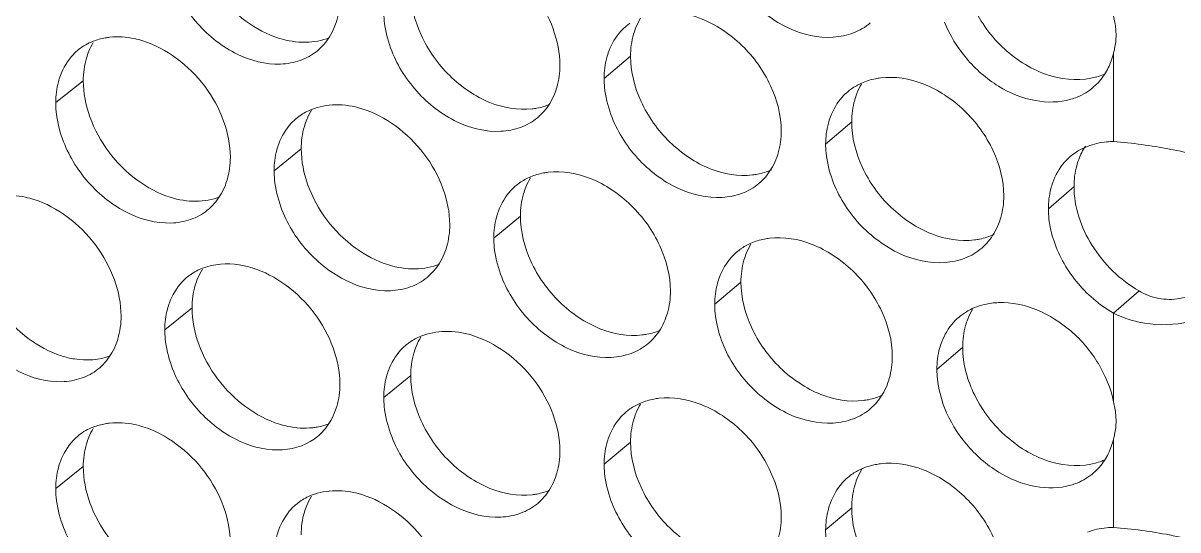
# Model space of a CAD drawing. Header units: millimetres. Extents: x 1177 to 4147, y 93 to 2194.
# Drawn here: x 2678.5 to 2702.07, y 734.73 to 745.07 of the extents above; entities that cross this region are included whole.
import ezdxf

# ---------------------------------------------------------------- set-up
doc = ezdxf.new("R2010")
doc.units = ezdxf.units.MM
doc.header["$LTSCALE"] = 0.1
doc.layers.get('0').update_dxf_attribs({"lineweight": 13})
doc.layers.add('标注', color=251, linetype='Continuous', lineweight=9)

# ---------------------------------------------------------------- blocks, each defined once
blk = doc.blocks.new('02')
for p, q in [((4627.348, 652.204), (4627.348, 654.791)), ((4627.348, 644.617), (4627.348, 647.204)), ((4627.348, 640.954), (4627.348, 643.541))]:
    blk.add_line(p, q)
for points, knots in [([(4627.348, 522.744), (4597.363, 531.299), (4553.55, 545.69), (4497.641, 568.487), (4458.71, 586.649), (4422.281, 606.068), (4388.51, 626.659), (4357.551, 648.334), (4338.416, 663.815), (4329.392, 671.722)], [0, 0, 0, 0, 0.278685, 0.411475, 0.539478, 0.662459, 0.780251, 0.892768, 1, 1, 1, 1]), ([(4626.906, 521.428), (4597.052, 529.945), (4553.424, 544.261), (4497.732, 566.923), (4458.929, 584.973), (4422.597, 604.269), (4388.892, 624.729), (4357.964, 646.263), (4338.829, 661.641), (4329.798, 669.496)], [0, 0, 0, 0, 0.278468, 0.411196, 0.539177, 0.662176, 0.780023, 0.892638, 1, 1, 1, 1]), ([(4628.518, 518.372), (4598.337, 526.935), (4554.235, 541.353), (4497.955, 564.22), (4458.766, 582.448), (4422.099, 601.945), (4388.114, 622.628), (4356.965, 644.402), (4337.717, 659.96), (4328.641, 667.907)], [0, 0, 0, 0, 0.278732, 0.411552, 0.539576, 0.662563, 0.780343, 0.892822, 1, 1, 1, 1]), ([(4328.202, 667.332), (4337.3, 659.316), (4356.601, 643.626), (4387.852, 621.677), (4421.956, 600.844), (4458.755, 581.215), (4498.091, 562.874), (4554.59, 539.876), (4598.873, 525.389), (4629.18, 516.79)], [0, 0, 0, 0, 0.107262, 0.219794, 0.337581, 0.460553, 0.588547, 0.721328, 1, 1, 1, 1])]:
    blk.add_open_spline(points, degree=3, knots=knots)
at = {"layer": '标注'}
for p, q in [((4613.267, 654.692), (4612.496, 654.048)), ((4597.311, 653.978), (4596.509, 653.344)), ((4597.311, 653.978), (4596.509, 653.344)), ((4619.714, 652.78), (4618.955, 652.133)), ((4603.666, 651.991), (4602.876, 651.353)), ((4603.666, 651.991), (4602.876, 651.353)), ((4626.196, 650.898), (4625.449, 650.248)), ((4610.058, 650.034), (4609.28, 649.392)), ((4610.058, 650.034), (4609.28, 649.392)), ((4616.486, 648.107), (4615.721, 647.462)), ((4616.486, 648.107), (4615.721, 647.462)), ((4628.091, 647.855), (4627.348, 647.204)), ((4600.483, 647.356), (4599.688, 646.72)), ((4622.951, 646.21), (4622.198, 645.561)), ((4622.951, 646.21), (4622.198, 645.561)), ((4606.857, 645.384), (4606.074, 644.744)), ((4613.267, 643.442), (4612.496, 642.798)), ((4597.311, 642.728), (4596.509, 642.094)), ((4619.714, 641.53), (4618.955, 640.883))]:
    blk.add_line(p, q, dxfattribs=at)
for centre, radius, start, end in [((4602.887, 656.252), 1.886, 328.3391, 337.568), ((4614.169, 654.363), 1.589, 125.3301, 129.8922), ((4615.192, 654.818), 1.906, 148.8645, 158.0006), ((4625.364, 655.307), 2.058, 0.0408, 5.1029), ((4599.211, 654.12), 1.879, 148.8077, 157.4184), ((4599.211, 654.12), 1.879, 148.8077, 157.4184), ((4625.378, 655.236), 2.02, 340.5097, 347.2785), ((4626.352, 655.823), 1.805, 285.9402, 293.0214), ((4621.65, 652.899), 1.919, 149.179, 158.2551), ((4609.291, 654.307), 1.899, 328.661, 337.8031), ((4620.645, 652.434), 1.61, 125.3606, 130.4975), ((4604.524, 651.687), 1.558, 125.2904, 128.9998), ((4604.524, 651.687), 1.558, 125.2904, 128.9998), ((4615.73, 652.392), 1.912, 328.9787, 338.0529), ((4611.976, 650.164), 1.899, 148.7058, 157.8789), ((4611.976, 650.164), 1.899, 148.7058, 157.8789), ((4610.945, 649.713), 1.579, 125.316, 129.5927), ((4610.945, 649.713), 1.579, 125.316, 129.5927), ((4622.206, 650.508), 1.925, 329.2925, 338.318), ((4618.416, 648.23), 1.912, 149.0222, 158.126), ((4618.416, 648.23), 1.912, 149.0222, 158.126), ((4606.084, 649.651), 1.893, 328.5006, 337.6837), ((4606.084, 649.651), 1.893, 328.5006, 337.6837), ((4617.403, 647.77), 1.599, 125.3449, 130.1938), ((4617.403, 647.77), 1.599, 125.3449, 130.1938), ((4601.328, 647.06), 1.548, 125.2788, 128.7064), ((4623.909, 645.833), 1.647, 121.1376, 130.744), ((4623.909, 645.833), 1.647, 121.1376, 130.744), ((4623.959, 645.75), 1.744, 114.6822, 121.1409), ((4623.959, 645.75), 1.744, 114.6822, 121.1409), ((4624.886, 646.331), 1.918, 149.2796, 158.5755), ((4624.886, 646.331), 1.918, 149.2796, 158.5755), ((4628.745, 649.99), 3.117, 243.3667, 253.0477), ((4612.506, 647.721), 1.906, 328.8204, 337.9261), ((4612.506, 647.721), 1.906, 328.8204, 337.9261), ((4608.769, 645.517), 1.893, 148.546, 157.7608), ((4607.73, 645.071), 1.568, 125.3028, 129.2952), ((4618.964, 645.821), 1.919, 329.1361, 338.1835), ((4618.964, 645.821), 1.919, 329.1361, 338.1835), ((4614.169, 643.113), 1.589, 125.3301, 129.8922), ((4615.192, 643.568), 1.906, 148.8645, 158.0006), ((4602.887, 645.002), 1.886, 328.3391, 337.568), ((4625.364, 644.057), 2.058, 0.0408, 5.1029), ((4625.364, 644.057), 2.058, 0.0408, 5.1029), ((4599.211, 642.87), 1.879, 148.8077, 157.4184), ((4603.144, 644.804), 1.559, 305.2916, 309.0538), ((4625.378, 643.986), 2.02, 340.5097, 347.2785), ((4625.378, 643.986), 2.02, 340.5097, 347.2785), ((4626.352, 644.573), 1.805, 285.9402, 293.0214), ((4626.352, 644.573), 1.805, 285.9402, 293.0214), ((4620.645, 641.184), 1.61, 125.3606, 130.4975), ((4621.65, 641.649), 1.919, 149.179, 158.2551), ((4609.291, 643.057), 1.899, 328.661, 337.8031), ((4604.524, 640.437), 1.558, 125.2904, 128.9998)]:
    blk.add_arc(centre, radius, start, end, dxfattribs=at)
for points, knots in [([(4600.483, 658.606), (4600.483, 658.248), (4600.637, 657.505), (4601.185, 656.5), (4602.003, 655.689), (4602.68, 655.324), (4603.028, 655.215)], [0, 0, 0, 0, 0.239286, 0.496433, 0.755694, 1, 1, 1, 1]), ([(4611.209, 654.435), (4611.209, 654.792), (4611.053, 655.536), (4610.498, 656.537), (4609.671, 657.342), (4608.989, 657.704), (4608.638, 657.81)], [0, 0, 0, 0, 0.238714, 0.495406, 0.754851, 1, 1, 1, 1]), ([(4615.92, 657.659), (4616.091, 657.193), (4616.498, 656.535), (4617.24, 655.871), (4618.04, 655.382), (4618.943, 655.173), (4619.766, 655.341), (4620.111, 655.54), (4620.255, 655.664)], [0, 0, 0, 0, 0.272838, 0.410886, 0.544611, 0.786, 0.895595, 1, 1, 1, 1]), ([(4622.951, 657.46), (4622.951, 656.979), (4623.228, 655.977), (4624.17, 654.779), (4625.446, 654.021), (4626.431, 653.968), (4626.848, 654.088)], [0, 0, 0, 0, 0.249772, 0.517807, 0.774905, 1, 1, 1, 1]), ([(4599.884, 656.915), (4600.052, 656.452), (4600.446, 655.796), (4601.169, 655.125), (4601.947, 654.627), (4602.828, 654.397), (4603.639, 654.54), (4603.982, 654.726), (4604.127, 654.843)], [0, 0, 0, 0, 0.274535, 0.413051, 0.546952, 0.787693, 0.89651, 1, 1, 1, 1]), ([(4606.857, 656.634), (4606.857, 656.183), (4607.098, 655.247), (4607.789, 654.266), (4608.535, 653.66), (4609.314, 653.231), (4609.984, 653.111), (4610.396, 653.159)], [0, 0, 0, 0, 0.247494, 0.513042, 0.645309, 0.772218, 1, 1, 1, 1]), ([(4604.631, 655.532), (4604.657, 655.597), (4604.754, 655.872), (4604.794, 656.166), (4604.794, 656.387)], [0, 0, 0, 0, 0.240924, 1, 1, 1, 1]), ([(4606.074, 655.994), (4606.074, 655.908), (4606.092, 655.549), (4606.178, 655.196), (4606.271, 654.94)], [0, 0, 0, 0, 0.240557, 1, 1, 1, 1]), ([(4617.66, 652.513), (4617.66, 652.964), (4617.416, 653.9), (4616.716, 654.875), (4615.963, 655.477), (4615.177, 655.901), (4614.503, 656.019), (4614.089, 655.97)], [0, 0, 0, 0, 0.246684, 0.511753, 0.644116, 0.771328, 1, 1, 1, 1]), ([(4613.15, 655.582), (4613.093, 655.534), (4612.873, 655.323), (4612.714, 655.052), (4612.634, 654.838)], [0, 0, 0, 0, 0.245947, 1, 1, 1, 1]), ([(4613.425, 655.532), (4613.399, 655.468), (4613.305, 655.197), (4613.267, 654.908), (4613.267, 654.692)], [0, 0, 0, 0, 0.241351, 1, 1, 1, 1]), ([(4622.424, 655.69), (4622.574, 655.308), (4623.01, 654.588), (4623.936, 653.781), (4625.012, 653.332), (4625.772, 653.342), (4626.103, 653.437)], [0, 0, 0, 0, 0.264547, 0.530604, 0.77855, 1, 1, 1, 1]), ([(4598.079, 655.247), (4598.037, 655.242), (4597.873, 655.219), (4597.711, 655.176), (4597.596, 655.131)], [0, 0, 0, 0, 0.255428, 1, 1, 1, 1]), ([(4598.079, 655.247), (4598.037, 655.242), (4597.873, 655.219), (4597.711, 655.176), (4597.596, 655.131)], [0, 0, 0, 0, 0.255428, 1, 1, 1, 1]), ([(4599.051, 655.142), (4598.97, 655.168), (4598.653, 655.251), (4598.319, 655.273), (4598.079, 655.247)], [0, 0, 0, 0, 0.261997, 1, 1, 1, 1]), ([(4599.051, 655.142), (4598.97, 655.168), (4598.653, 655.251), (4598.319, 655.273), (4598.079, 655.247)], [0, 0, 0, 0, 0.261997, 1, 1, 1, 1]), ([(4603.028, 655.215), (4603.275, 655.139), (4603.773, 655.059), (4604.273, 655.148), (4604.493, 655.236)], [0, 0, 0, 0, 0.521675, 1, 1, 1, 1]), ([(4627.348, 654.791), (4627.36, 654.832), (4627.404, 655.001), (4627.421, 655.177), (4627.421, 655.309)], [0, 0, 0, 0, 0.244815, 1, 1, 1, 1]), ([(4597.185, 654.896), (4597.125, 654.848), (4596.893, 654.634), (4596.727, 654.353), (4596.644, 654.13)], [0, 0, 0, 0, 0.245269, 1, 1, 1, 1]), ([(4597.185, 654.896), (4597.125, 654.848), (4596.893, 654.634), (4596.727, 654.353), (4596.644, 654.13)], [0, 0, 0, 0, 0.245269, 1, 1, 1, 1]), ([(4597.476, 654.841), (4597.449, 654.776), (4597.35, 654.499), (4597.311, 654.202), (4597.311, 653.978)], [0, 0, 0, 0, 0.240514, 1, 1, 1, 1]), ([(4597.476, 654.841), (4597.449, 654.776), (4597.35, 654.499), (4597.311, 654.202), (4597.311, 653.978)], [0, 0, 0, 0, 0.240514, 1, 1, 1, 1]), ([(4601.6, 651.749), (4601.6, 652.107), (4601.445, 652.851), (4600.896, 653.856), (4600.077, 654.666), (4599.4, 655.033), (4599.051, 655.142)], [0, 0, 0, 0, 0.239123, 0.496252, 0.755655, 1, 1, 1, 1]), ([(4601.6, 651.749), (4601.6, 652.107), (4601.445, 652.851), (4600.896, 653.856), (4600.077, 654.666), (4599.4, 655.033), (4599.051, 655.142)], [0, 0, 0, 0, 0.239123, 0.496252, 0.755655, 1, 1, 1, 1]), ([(4606.271, 654.94), (4606.44, 654.475), (4606.839, 653.819), (4607.569, 653.151), (4608.356, 652.656), (4609.246, 652.434), (4610.062, 652.587), (4610.406, 652.779), (4610.551, 652.898)], [0, 0, 0, 0, 0.27385, 0.412176, 0.546005, 0.787007, 0.896139, 1, 1, 1, 1]), ([(4612.634, 654.838), (4612.611, 654.777), (4612.529, 654.522), (4612.496, 654.251), (4612.496, 654.048)], [0, 0, 0, 0, 0.241796, 1, 1, 1, 1]), ([(4613.267, 654.692), (4613.267, 654.241), (4613.51, 653.306), (4614.205, 652.328), (4614.955, 651.725), (4615.739, 651.3), (4616.413, 651.183), (4616.827, 651.233)], [0, 0, 0, 0, 0.246991, 0.512108, 0.644352, 0.77141, 1, 1, 1, 1]), ([(4611.049, 653.59), (4611.075, 653.654), (4611.17, 653.926), (4611.209, 654.217), (4611.209, 654.435)], [0, 0, 0, 0, 0.241257, 1, 1, 1, 1]), ([(4596.644, 654.13), (4596.622, 654.07), (4596.542, 653.816), (4596.509, 653.547), (4596.509, 653.344)], [0, 0, 0, 0, 0.241259, 1, 1, 1, 1]), ([(4596.644, 654.13), (4596.622, 654.07), (4596.542, 653.816), (4596.509, 653.547), (4596.509, 653.344)], [0, 0, 0, 0, 0.241259, 1, 1, 1, 1]), ([(4597.311, 653.978), (4597.311, 653.621), (4597.464, 652.877), (4598.01, 651.871), (4598.825, 651.058), (4599.5, 650.691), (4599.848, 650.582)], [0, 0, 0, 0, 0.239424, 0.496717, 0.755963, 1, 1, 1, 1]), ([(4597.311, 653.978), (4597.311, 653.621), (4597.464, 652.877), (4598.01, 651.871), (4598.825, 651.058), (4599.5, 650.691), (4599.848, 650.582)], [0, 0, 0, 0, 0.239424, 0.496717, 0.755963, 1, 1, 1, 1]), ([(4612.496, 654.048), (4612.496, 653.962), (4612.515, 653.604), (4612.601, 653.251), (4612.695, 652.995)], [0, 0, 0, 0, 0.240653, 1, 1, 1, 1]), ([(4620.556, 654.061), (4620.507, 654.055), (4620.316, 654.025), (4620.129, 653.968), (4619.998, 653.909)], [0, 0, 0, 0, 0.255975, 1, 1, 1, 1]), ([(4624.148, 650.622), (4624.148, 651.072), (4623.902, 652.008), (4623.198, 652.98), (4622.441, 653.578), (4621.65, 653.999), (4620.973, 654.113), (4620.556, 654.061)], [0, 0, 0, 0, 0.246187, 0.510826, 0.643167, 0.770525, 1, 1, 1, 1]), ([(4619.599, 653.658), (4619.543, 653.61), (4619.329, 653.401), (4619.173, 653.134), (4619.094, 652.923)], [0, 0, 0, 0, 0.246198, 1, 1, 1, 1]), ([(4619.868, 653.61), (4619.843, 653.546), (4619.751, 653.279), (4619.714, 652.994), (4619.714, 652.78)], [0, 0, 0, 0, 0.241677, 1, 1, 1, 1]), ([(4626.103, 653.437), (4626.165, 653.455), (4626.405, 653.537), (4626.627, 653.673), (4626.769, 653.797)], [0, 0, 0, 0, 0.255293, 1, 1, 1, 1]), ([(4596.509, 653.344), (4596.509, 653.258), (4596.528, 652.899), (4596.613, 652.545), (4596.705, 652.289)], [0, 0, 0, 0, 0.240415, 1, 1, 1, 1]), ([(4596.509, 653.344), (4596.509, 653.258), (4596.528, 652.899), (4596.613, 652.545), (4596.705, 652.289)], [0, 0, 0, 0, 0.240415, 1, 1, 1, 1]), ([(4605.433, 653.164), (4605.186, 653.24), (4604.687, 653.319), (4604.186, 653.231), (4603.965, 653.143)], [0, 0, 0, 0, 0.521918, 1, 1, 1, 1]), ([(4605.433, 653.164), (4605.186, 653.24), (4604.687, 653.319), (4604.186, 653.231), (4603.965, 653.143)], [0, 0, 0, 0, 0.521918, 1, 1, 1, 1]), ([(4607.997, 649.782), (4607.997, 650.14), (4607.841, 650.883), (4607.288, 651.886), (4606.463, 652.693), (4605.784, 653.056), (4605.433, 653.164)], [0, 0, 0, 0, 0.238849, 0.495686, 0.755117, 1, 1, 1, 1]), ([(4607.997, 649.782), (4607.997, 650.14), (4607.841, 650.883), (4607.288, 651.886), (4606.463, 652.693), (4605.784, 653.056), (4605.433, 653.164)], [0, 0, 0, 0, 0.238849, 0.495686, 0.755117, 1, 1, 1, 1]), ([(4610.396, 653.159), (4610.441, 653.164), (4610.618, 653.191), (4610.792, 653.241), (4610.915, 653.293)], [0, 0, 0, 0, 0.255573, 1, 1, 1, 1]), ([(4603.544, 652.898), (4603.484, 652.85), (4603.257, 652.637), (4603.094, 652.36), (4603.013, 652.141)], [0, 0, 0, 0, 0.245549, 1, 1, 1, 1]), ([(4603.544, 652.898), (4603.484, 652.85), (4603.257, 652.637), (4603.094, 652.36), (4603.013, 652.141)], [0, 0, 0, 0, 0.245549, 1, 1, 1, 1]), ([(4603.828, 652.845), (4603.801, 652.781), (4603.704, 652.506), (4603.666, 652.212), (4603.666, 651.991)], [0, 0, 0, 0, 0.240852, 1, 1, 1, 1]), ([(4603.828, 652.845), (4603.801, 652.781), (4603.704, 652.506), (4603.666, 652.212), (4603.666, 651.991)], [0, 0, 0, 0, 0.240852, 1, 1, 1, 1]), ([(4612.695, 652.995), (4612.865, 652.529), (4613.269, 651.872), (4614.007, 651.207), (4614.803, 650.716), (4615.701, 650.502), (4616.522, 650.665), (4616.867, 650.862), (4617.011, 650.984)], [0, 0, 0, 0, 0.273173, 0.411313, 0.545072, 0.786333, 0.895775, 1, 1, 1, 1]), ([(4619.094, 652.923), (4619.071, 652.863), (4618.988, 652.607), (4618.955, 652.336), (4618.955, 652.133)], [0, 0, 0, 0, 0.242012, 1, 1, 1, 1]), ([(4617.504, 651.678), (4617.53, 651.741), (4617.623, 652.011), (4617.66, 652.298), (4617.66, 652.513)], [0, 0, 0, 0, 0.241585, 1, 1, 1, 1]), ([(4619.714, 652.78), (4619.714, 652.33), (4619.958, 651.394), (4620.658, 650.42), (4621.412, 649.821), (4622.201, 649.399), (4622.877, 649.286), (4623.293, 649.338)], [0, 0, 0, 0, 0.246494, 0.511184, 0.643406, 0.77061, 1, 1, 1, 1]), ([(4596.705, 652.289), (4596.871, 651.826), (4597.263, 651.171), (4597.982, 650.499), (4598.756, 649.998), (4599.633, 649.764), (4600.442, 649.902), (4600.784, 650.086), (4600.928, 650.202)], [0, 0, 0, 0, 0.27488, 0.413493, 0.547431, 0.788041, 0.896698, 1, 1, 1, 1]), ([(4596.705, 652.289), (4596.871, 651.826), (4597.263, 651.171), (4597.982, 650.499), (4598.756, 649.998), (4599.633, 649.764), (4600.442, 649.902), (4600.784, 650.086), (4600.928, 650.202)], [0, 0, 0, 0, 0.27488, 0.413493, 0.547431, 0.788041, 0.896698, 1, 1, 1, 1]), ([(4603.013, 652.141), (4602.99, 652.08), (4602.909, 651.826), (4602.876, 651.556), (4602.876, 651.353)], [0, 0, 0, 0, 0.241473, 1, 1, 1, 1]), ([(4603.013, 652.141), (4602.99, 652.08), (4602.909, 651.826), (4602.876, 651.556), (4602.876, 651.353)], [0, 0, 0, 0, 0.241473, 1, 1, 1, 1]), ([(4627.348, 652.204), (4627.281, 652.205), (4627.022, 652.194), (4626.765, 652.136), (4626.586, 652.066)], [0, 0, 0, 0, 0.258603, 1, 1, 1, 1]), ([(4630.617, 651.549), (4630.361, 651.65), (4629.819, 651.814), (4628.729, 652.046), (4627.896, 652.167), (4627.348, 652.204)], [0, 0, 0, 0, 0.246985, 0.506558, 1, 1, 1, 1]), ([(4603.666, 651.991), (4603.666, 651.634), (4603.82, 650.89), (4604.369, 649.886), (4605.19, 649.077), (4605.868, 648.714), (4606.218, 648.607)], [0, 0, 0, 0, 0.23915, 0.496151, 0.755426, 1, 1, 1, 1]), ([(4603.666, 651.991), (4603.666, 651.634), (4603.82, 650.89), (4604.369, 649.886), (4605.19, 649.077), (4605.868, 648.714), (4606.218, 648.607)], [0, 0, 0, 0, 0.23915, 0.496151, 0.755426, 1, 1, 1, 1]), ([(4618.955, 652.133), (4618.955, 652.047), (4618.974, 651.688), (4619.061, 651.336), (4619.155, 651.081)], [0, 0, 0, 0, 0.240751, 1, 1, 1, 1]), ([(4601.435, 650.89), (4601.462, 650.955), (4601.56, 651.231), (4601.6, 651.527), (4601.6, 651.749)], [0, 0, 0, 0, 0.240755, 1, 1, 1, 1]), ([(4601.435, 650.89), (4601.462, 650.955), (4601.56, 651.231), (4601.6, 651.527), (4601.6, 651.749)], [0, 0, 0, 0, 0.240755, 1, 1, 1, 1]), ([(4626.077, 651.758), (4626.021, 651.709), (4625.806, 651.495), (4625.653, 651.223), (4625.576, 651.008)], [0, 0, 0, 0, 0.24633, 1, 1, 1, 1]), ([(4626.333, 651.686), (4626.31, 651.625), (4626.229, 651.37), (4626.196, 651.1), (4626.196, 650.898)], [0, 0, 0, 0, 0.242216, 1, 1, 1, 1]), ([(4602.876, 651.353), (4602.876, 651.267), (4602.895, 650.909), (4602.981, 650.555), (4603.073, 650.299)], [0, 0, 0, 0, 0.240509, 1, 1, 1, 1]), ([(4602.876, 651.353), (4602.876, 651.267), (4602.895, 650.909), (4602.981, 650.555), (4603.073, 650.299)], [0, 0, 0, 0, 0.240509, 1, 1, 1, 1]), ([(4610.868, 651.31), (4610.823, 651.305), (4610.647, 651.278), (4610.473, 651.228), (4610.351, 651.177)], [0, 0, 0, 0, 0.255654, 1, 1, 1, 1]), ([(4610.868, 651.31), (4610.823, 651.305), (4610.647, 651.278), (4610.473, 651.228), (4610.351, 651.177)], [0, 0, 0, 0, 0.255654, 1, 1, 1, 1]), ([(4614.43, 647.845), (4614.43, 648.296), (4614.186, 649.232), (4613.489, 650.209), (4612.738, 650.813), (4611.955, 651.239), (4611.282, 651.358), (4610.868, 651.31)], [0, 0, 0, 0, 0.246935, 0.51222, 0.644595, 0.771733, 1, 1, 1, 1]), ([(4614.43, 647.845), (4614.43, 648.296), (4614.186, 649.232), (4613.489, 650.209), (4612.738, 650.813), (4611.955, 651.239), (4611.282, 651.358), (4610.868, 651.31)], [0, 0, 0, 0, 0.246935, 0.51222, 0.644595, 0.771733, 1, 1, 1, 1]), ([(4616.827, 651.233), (4616.875, 651.239), (4617.061, 651.268), (4617.244, 651.323), (4617.373, 651.38)], [0, 0, 0, 0, 0.255784, 1, 1, 1, 1]), ([(4609.939, 650.93), (4609.881, 650.882), (4609.659, 650.67), (4609.499, 650.397), (4609.418, 650.181)], [0, 0, 0, 0, 0.245817, 1, 1, 1, 1]), ([(4609.939, 650.93), (4609.881, 650.882), (4609.659, 650.67), (4609.499, 650.397), (4609.418, 650.181)], [0, 0, 0, 0, 0.245817, 1, 1, 1, 1]), ([(4610.217, 650.879), (4610.19, 650.815), (4610.096, 650.543), (4610.058, 650.252), (4610.058, 650.034)], [0, 0, 0, 0, 0.241186, 1, 1, 1, 1]), ([(4610.217, 650.879), (4610.19, 650.815), (4610.096, 650.543), (4610.058, 650.252), (4610.058, 650.034)], [0, 0, 0, 0, 0.241186, 1, 1, 1, 1]), ([(4619.155, 651.081), (4619.327, 650.614), (4619.735, 649.955), (4620.482, 649.293), (4621.286, 648.806), (4622.193, 648.601), (4623.018, 648.774), (4623.364, 648.976), (4623.508, 649.101)], [0, 0, 0, 0, 0.272504, 0.410462, 0.544153, 0.785671, 0.895417, 1, 1, 1, 1]), ([(4625.576, 651.008), (4625.555, 650.949), (4625.48, 650.702), (4625.449, 650.443), (4625.449, 650.248)], [0, 0, 0, 0, 0.242457, 1, 1, 1, 1]), ([(4626.196, 650.898), (4626.196, 650.299), (4626.617, 649.063), (4627.539, 648.168), (4628.091, 647.855)], [0, 0, 0, 0, 0.485697, 1, 1, 1, 1]), ([(4595.875, 650.518), (4595.793, 650.544), (4595.477, 650.628), (4595.144, 650.651), (4594.905, 650.625)], [0, 0, 0, 0, 0.26212, 1, 1, 1, 1]), ([(4598.415, 647.119), (4598.415, 647.477), (4598.261, 648.221), (4597.714, 649.227), (4596.897, 650.039), (4596.223, 650.408), (4595.875, 650.518)], [0, 0, 0, 0, 0.239261, 0.496538, 0.755925, 1, 1, 1, 1]), ([(4599.848, 650.582), (4600.092, 650.505), (4600.583, 650.424), (4601.078, 650.509), (4601.296, 650.594)], [0, 0, 0, 0, 0.521681, 1, 1, 1, 1]), ([(4599.848, 650.582), (4600.092, 650.505), (4600.583, 650.424), (4601.078, 650.509), (4601.296, 650.594)], [0, 0, 0, 0, 0.521681, 1, 1, 1, 1]), ([(4623.995, 649.797), (4624.02, 649.86), (4624.111, 650.126), (4624.148, 650.409), (4624.148, 650.622)], [0, 0, 0, 0, 0.241909, 1, 1, 1, 1]), ([(4603.073, 650.299), (4603.241, 649.835), (4603.638, 649.179), (4604.364, 648.509), (4605.147, 648.013), (4606.032, 647.787), (4606.846, 647.935), (4607.19, 648.123), (4607.334, 648.242)], [0, 0, 0, 0, 0.274191, 0.412612, 0.546477, 0.787348, 0.896324, 1, 1, 1, 1]), ([(4603.073, 650.299), (4603.241, 649.835), (4603.638, 649.179), (4604.364, 648.509), (4605.147, 648.013), (4606.032, 647.787), (4606.846, 647.935), (4607.19, 648.123), (4607.334, 648.242)], [0, 0, 0, 0, 0.274191, 0.412612, 0.546477, 0.787348, 0.896324, 1, 1, 1, 1]), ([(4609.418, 650.181), (4609.395, 650.121), (4609.313, 649.865), (4609.28, 649.595), (4609.28, 649.392)], [0, 0, 0, 0, 0.241688, 1, 1, 1, 1]), ([(4609.418, 650.181), (4609.395, 650.121), (4609.313, 649.865), (4609.28, 649.595), (4609.28, 649.392)], [0, 0, 0, 0, 0.241688, 1, 1, 1, 1]), ([(4625.449, 650.248), (4625.449, 650.177), (4625.462, 649.884), (4625.521, 649.594), (4625.586, 649.382)], [0, 0, 0, 0, 0.242222, 1, 1, 1, 1]), ([(4628.091, 647.855), (4628.266, 647.748), (4628.66, 647.595), (4629.293, 647.594), (4629.891, 647.81), (4630.554, 648.322), (4631.079, 649.218), (4631.219, 650.017), (4631.219, 650.402)], [0, 0, 0, 0, 0.126239, 0.253462, 0.381711, 0.510421, 0.762592, 1, 1, 1, 1]), ([(4607.835, 648.932), (4607.862, 648.997), (4607.958, 649.27), (4607.997, 649.563), (4607.997, 649.782)], [0, 0, 0, 0, 0.241091, 1, 1, 1, 1]), ([(4607.835, 648.932), (4607.862, 648.997), (4607.958, 649.27), (4607.997, 649.563), (4607.997, 649.782)], [0, 0, 0, 0, 0.241091, 1, 1, 1, 1]), ([(4610.058, 650.034), (4610.058, 649.583), (4610.299, 648.647), (4610.993, 647.668), (4611.74, 647.064), (4612.522, 646.637), (4613.194, 646.518), (4613.607, 646.567)], [0, 0, 0, 0, 0.247242, 0.512574, 0.644829, 0.771813, 1, 1, 1, 1]), ([(4610.058, 650.034), (4610.058, 649.583), (4610.299, 648.647), (4610.993, 647.668), (4611.74, 647.064), (4612.522, 646.637), (4613.194, 646.518), (4613.607, 646.567)], [0, 0, 0, 0, 0.247242, 0.512574, 0.644829, 0.771813, 1, 1, 1, 1]), ([(4623.293, 649.338), (4623.343, 649.344), (4623.54, 649.376), (4623.732, 649.436), (4623.866, 649.498)], [0, 0, 0, 0, 0.255988, 1, 1, 1, 1]), ([(4594.147, 649.358), (4594.147, 649), (4594.3, 648.256), (4594.844, 647.249), (4595.657, 646.435), (4596.33, 646.066), (4596.677, 645.956)], [0, 0, 0, 0, 0.239562, 0.497002, 0.756233, 1, 1, 1, 1]), ([(4609.28, 649.392), (4609.28, 649.306), (4609.299, 648.948), (4609.385, 648.595), (4609.478, 648.339)], [0, 0, 0, 0, 0.240605, 1, 1, 1, 1]), ([(4609.28, 649.392), (4609.28, 649.306), (4609.299, 648.948), (4609.385, 648.595), (4609.478, 648.339)], [0, 0, 0, 0, 0.240605, 1, 1, 1, 1]), ([(4617.318, 649.387), (4617.27, 649.381), (4617.084, 649.352), (4616.902, 649.297), (4616.773, 649.241)], [0, 0, 0, 0, 0.25587, 1, 1, 1, 1]), ([(4617.318, 649.387), (4617.27, 649.381), (4617.084, 649.352), (4616.902, 649.297), (4616.773, 649.241)], [0, 0, 0, 0, 0.25587, 1, 1, 1, 1]), ([(4620.899, 645.939), (4620.899, 646.389), (4620.654, 647.325), (4619.952, 648.299), (4619.198, 648.899), (4618.409, 649.321), (4617.733, 649.437), (4617.318, 649.387)], [0, 0, 0, 0, 0.246434, 0.511288, 0.64364, 0.770925, 1, 1, 1, 1]), ([(4620.899, 645.939), (4620.899, 646.389), (4620.654, 647.325), (4619.952, 648.299), (4619.198, 648.899), (4618.409, 649.321), (4617.733, 649.437), (4617.318, 649.387)], [0, 0, 0, 0, 0.246434, 0.511288, 0.64364, 0.770925, 1, 1, 1, 1]), ([(4625.586, 649.382), (4625.724, 648.931), (4626.195, 648.076), (4626.932, 647.439), (4627.348, 647.204)], [0, 0, 0, 0, 0.49694, 1, 1, 1, 1]), ([(4616.37, 648.991), (4616.314, 648.943), (4616.097, 648.733), (4615.939, 648.465), (4615.859, 648.252)], [0, 0, 0, 0, 0.246074, 1, 1, 1, 1]), ([(4616.37, 648.991), (4616.314, 648.943), (4616.097, 648.733), (4615.939, 648.465), (4615.859, 648.252)], [0, 0, 0, 0, 0.246074, 1, 1, 1, 1]), ([(4616.642, 648.942), (4616.616, 648.878), (4616.524, 648.609), (4616.486, 648.322), (4616.486, 648.107)], [0, 0, 0, 0, 0.241514, 1, 1, 1, 1]), ([(4616.642, 648.942), (4616.616, 648.878), (4616.524, 648.609), (4616.486, 648.322), (4616.486, 648.107)], [0, 0, 0, 0, 0.241514, 1, 1, 1, 1]), ([(4602.238, 648.524), (4602.112, 648.563), (4601.637, 648.675), (4601.12, 648.641), (4600.786, 648.512)], [0, 0, 0, 0, 0.268741, 1, 1, 1, 1]), ([(4604.794, 645.137), (4604.794, 645.495), (4604.638, 646.238), (4604.087, 647.242), (4603.265, 648.051), (4602.587, 648.416), (4602.238, 648.524)], [0, 0, 0, 0, 0.238985, 0.495968, 0.755385, 1, 1, 1, 1]), ([(4606.218, 648.607), (4606.468, 648.53), (4606.972, 648.451), (4607.478, 648.545), (4607.7, 648.635)], [0, 0, 0, 0, 0.521668, 1, 1, 1, 1]), ([(4606.218, 648.607), (4606.468, 648.53), (4606.972, 648.451), (4607.478, 648.545), (4607.7, 648.635)], [0, 0, 0, 0, 0.521668, 1, 1, 1, 1]), ([(4600.36, 648.268), (4600.3, 648.22), (4600.07, 648.007), (4599.906, 647.728), (4599.824, 647.507)], [0, 0, 0, 0, 0.245411, 1, 1, 1, 1]), ([(4600.647, 648.215), (4600.62, 648.15), (4600.523, 647.874), (4600.483, 647.578), (4600.483, 647.356)], [0, 0, 0, 0, 0.240684, 1, 1, 1, 1]), ([(4609.478, 648.339), (4609.648, 647.874), (4610.049, 647.217), (4610.784, 646.55), (4611.575, 646.057), (4612.469, 645.839), (4613.288, 645.997), (4613.632, 646.191), (4613.776, 646.312)], [0, 0, 0, 0, 0.27351, 0.411743, 0.545537, 0.786668, 0.895956, 1, 1, 1, 1]), ([(4609.478, 648.339), (4609.648, 647.874), (4610.049, 647.217), (4610.784, 646.55), (4611.575, 646.057), (4612.469, 645.839), (4613.288, 645.997), (4613.632, 646.191), (4613.776, 646.312)], [0, 0, 0, 0, 0.27351, 0.411743, 0.545537, 0.786668, 0.895956, 1, 1, 1, 1]), ([(4615.859, 648.252), (4615.837, 648.191), (4615.754, 647.936), (4615.721, 647.665), (4615.721, 647.462)], [0, 0, 0, 0, 0.241904, 1, 1, 1, 1]), ([(4615.859, 648.252), (4615.837, 648.191), (4615.754, 647.936), (4615.721, 647.665), (4615.721, 647.462)], [0, 0, 0, 0, 0.241904, 1, 1, 1, 1]), ([(4616.486, 648.107), (4616.486, 647.657), (4616.729, 646.721), (4617.427, 645.745), (4618.179, 645.144), (4618.966, 644.721), (4619.641, 644.606), (4620.055, 644.657)], [0, 0, 0, 0, 0.246741, 0.511644, 0.643878, 0.771009, 1, 1, 1, 1]), ([(4616.486, 648.107), (4616.486, 647.657), (4616.729, 646.721), (4617.427, 645.745), (4618.179, 645.144), (4618.966, 644.721), (4619.641, 644.606), (4620.055, 644.657)], [0, 0, 0, 0, 0.246741, 0.511644, 0.643878, 0.771009, 1, 1, 1, 1]), ([(4614.272, 647.005), (4614.298, 647.069), (4614.392, 647.339), (4614.43, 647.628), (4614.43, 647.845)], [0, 0, 0, 0, 0.241422, 1, 1, 1, 1]), ([(4614.272, 647.005), (4614.298, 647.069), (4614.392, 647.339), (4614.43, 647.628), (4614.43, 647.845)], [0, 0, 0, 0, 0.241422, 1, 1, 1, 1]), ([(4593.535, 647.67), (4593.701, 647.208), (4594.09, 646.553), (4594.805, 645.879), (4595.574, 645.378), (4596.447, 645.139), (4597.254, 645.273), (4597.596, 645.453), (4597.74, 645.568)], [0, 0, 0, 0, 0.275228, 0.413938, 0.547913, 0.788391, 0.896887, 1, 1, 1, 1]), ([(4599.824, 647.507), (4599.801, 647.446), (4599.721, 647.192), (4599.688, 646.923), (4599.688, 646.72)], [0, 0, 0, 0, 0.241366, 1, 1, 1, 1]), ([(4615.721, 647.462), (4615.721, 647.376), (4615.74, 647.017), (4615.827, 646.664), (4615.92, 646.409)], [0, 0, 0, 0, 0.240702, 1, 1, 1, 1]), ([(4615.721, 647.462), (4615.721, 647.376), (4615.74, 647.017), (4615.827, 646.664), (4615.92, 646.409)], [0, 0, 0, 0, 0.240702, 1, 1, 1, 1]), ([(4623.995, 647.511), (4623.927, 647.508), (4623.666, 647.486), (4623.407, 647.415), (4623.231, 647.334)], [0, 0, 0, 0, 0.258302, 1, 1, 1, 1]), ([(4623.995, 647.511), (4623.927, 647.508), (4623.666, 647.486), (4623.407, 647.415), (4623.231, 647.334)], [0, 0, 0, 0, 0.258302, 1, 1, 1, 1]), ([(4627.348, 644.617), (4627.27, 645.009), (4626.947, 645.781), (4625.94, 646.989), (4624.749, 647.541), (4623.995, 647.511)], [0, 0, 0, 0, 0.254485, 0.51933, 1, 1, 1, 1]), ([(4627.348, 644.617), (4627.27, 645.009), (4626.947, 645.781), (4625.94, 646.989), (4624.749, 647.541), (4623.995, 647.511)], [0, 0, 0, 0, 0.254485, 0.51933, 1, 1, 1, 1]), ([(4598.249, 646.255), (4598.277, 646.321), (4598.376, 646.598), (4598.415, 646.896), (4598.415, 647.119)], [0, 0, 0, 0, 0.240585, 1, 1, 1, 1]), ([(4600.483, 647.356), (4600.483, 646.998), (4600.637, 646.255), (4601.185, 645.25), (4602.003, 644.439), (4602.68, 644.074), (4603.028, 643.965)], [0, 0, 0, 0, 0.239286, 0.496433, 0.755694, 1, 1, 1, 1]), ([(4622.834, 647.08), (4622.779, 647.033), (4622.571, 646.828), (4622.419, 646.569), (4622.341, 646.364)], [0, 0, 0, 0, 0.246444, 1, 1, 1, 1]), ([(4622.834, 647.08), (4622.779, 647.033), (4622.571, 646.828), (4622.419, 646.569), (4622.341, 646.364)], [0, 0, 0, 0, 0.246444, 1, 1, 1, 1]), ([(4623.101, 647.031), (4623.076, 646.968), (4622.987, 646.703), (4622.951, 646.422), (4622.951, 646.21)], [0, 0, 0, 0, 0.241851, 1, 1, 1, 1]), ([(4623.101, 647.031), (4623.076, 646.968), (4622.987, 646.703), (4622.951, 646.422), (4622.951, 646.21)], [0, 0, 0, 0, 0.241851, 1, 1, 1, 1]), ([(4627.836, 647.008), (4627.973, 646.967), (4628.535, 646.835), (4629.131, 646.855), (4629.554, 646.95)], [0, 0, 0, 0, 0.247904, 1, 1, 1, 1]), ([(4599.688, 646.72), (4599.688, 646.634), (4599.706, 646.275), (4599.792, 645.922), (4599.884, 645.665)], [0, 0, 0, 0, 0.240462, 1, 1, 1, 1]), ([(4608.638, 646.56), (4608.387, 646.636), (4607.882, 646.715), (4607.376, 646.622), (4607.153, 646.531)], [0, 0, 0, 0, 0.521913, 1, 1, 1, 1]), ([(4611.209, 643.185), (4611.209, 643.542), (4611.053, 644.286), (4610.498, 645.287), (4609.671, 646.092), (4608.989, 646.454), (4608.638, 646.56)], [0, 0, 0, 0, 0.238714, 0.495406, 0.754851, 1, 1, 1, 1]), ([(4613.607, 646.567), (4613.653, 646.573), (4613.835, 646.601), (4614.014, 646.653), (4614.139, 646.708)], [0, 0, 0, 0, 0.255679, 1, 1, 1, 1]), ([(4613.607, 646.567), (4613.653, 646.573), (4613.835, 646.601), (4614.014, 646.653), (4614.139, 646.708)], [0, 0, 0, 0, 0.255679, 1, 1, 1, 1]), ([(4606.737, 646.285), (4606.678, 646.237), (4606.453, 646.025), (4606.292, 645.75), (4606.211, 645.532)], [0, 0, 0, 0, 0.245684, 1, 1, 1, 1]), ([(4607.018, 646.233), (4606.991, 646.169), (4606.896, 645.896), (4606.857, 645.603), (4606.857, 645.384)], [0, 0, 0, 0, 0.24102, 1, 1, 1, 1]), ([(4615.92, 646.409), (4616.091, 645.943), (4616.498, 645.285), (4617.24, 644.621), (4618.04, 644.132), (4618.943, 643.923), (4619.766, 644.091), (4620.111, 644.29), (4620.255, 644.414)], [0, 0, 0, 0, 0.272838, 0.410886, 0.544611, 0.786, 0.895595, 1, 1, 1, 1]), ([(4615.92, 646.409), (4616.091, 645.943), (4616.498, 645.285), (4617.24, 644.621), (4618.04, 644.132), (4618.943, 643.923), (4619.766, 644.091), (4620.111, 644.29), (4620.255, 644.414)], [0, 0, 0, 0, 0.272838, 0.410886, 0.544611, 0.786, 0.895595, 1, 1, 1, 1]), ([(4622.341, 646.364), (4622.317, 646.302), (4622.232, 646.043), (4622.198, 645.768), (4622.198, 645.561)], [0, 0, 0, 0, 0.242016, 1, 1, 1, 1]), ([(4622.341, 646.364), (4622.317, 646.302), (4622.232, 646.043), (4622.198, 645.768), (4622.198, 645.561)], [0, 0, 0, 0, 0.242016, 1, 1, 1, 1]), ([(4622.951, 646.21), (4622.951, 645.729), (4623.228, 644.727), (4624.17, 643.529), (4625.446, 642.771), (4626.431, 642.718), (4626.848, 642.838)], [0, 0, 0, 0, 0.249772, 0.517807, 0.774905, 1, 1, 1, 1]), ([(4622.951, 646.21), (4622.951, 645.729), (4623.228, 644.727), (4624.17, 643.529), (4625.446, 642.771), (4626.431, 642.718), (4626.848, 642.838)], [0, 0, 0, 0, 0.249772, 0.517807, 0.774905, 1, 1, 1, 1]), ([(4596.677, 645.956), (4596.801, 645.917), (4597.269, 645.804), (4597.779, 645.834), (4598.108, 645.959)], [0, 0, 0, 0, 0.268595, 1, 1, 1, 1]), ([(4620.745, 645.108), (4620.77, 645.172), (4620.862, 645.439), (4620.899, 645.725), (4620.899, 645.939)], [0, 0, 0, 0, 0.241748, 1, 1, 1, 1]), ([(4620.745, 645.108), (4620.77, 645.172), (4620.862, 645.439), (4620.899, 645.725), (4620.899, 645.939)], [0, 0, 0, 0, 0.241748, 1, 1, 1, 1]), ([(4599.884, 645.665), (4600.048, 645.212), (4600.553, 644.368), (4601.651, 643.48), (4602.912, 643.1), (4603.742, 643.317), (4604.045, 643.531)], [0, 0, 0, 0, 0.274275, 0.545968, 0.788678, 1, 1, 1, 1]), ([(4606.211, 645.532), (4606.188, 645.472), (4606.107, 645.217), (4606.074, 644.947), (4606.074, 644.744)], [0, 0, 0, 0, 0.24158, 1, 1, 1, 1]), ([(4622.198, 645.561), (4622.198, 645.469), (4622.219, 645.087), (4622.318, 644.711), (4622.424, 644.44)], [0, 0, 0, 0, 0.240389, 1, 1, 1, 1]), ([(4622.198, 645.561), (4622.198, 645.469), (4622.219, 645.087), (4622.318, 644.711), (4622.424, 644.44)], [0, 0, 0, 0, 0.240389, 1, 1, 1, 1]), ([(4604.631, 644.282), (4604.657, 644.347), (4604.754, 644.622), (4604.794, 644.916), (4604.794, 645.137)], [0, 0, 0, 0, 0.240924, 1, 1, 1, 1]), ([(4606.857, 645.384), (4606.857, 644.933), (4607.098, 643.997), (4607.789, 643.016), (4608.535, 642.41), (4609.314, 641.981), (4609.984, 641.861), (4610.396, 641.909)], [0, 0, 0, 0, 0.247494, 0.513042, 0.645309, 0.772218, 1, 1, 1, 1]), ([(4606.074, 644.744), (4606.074, 644.658), (4606.092, 644.299), (4606.178, 643.946), (4606.271, 643.69)], [0, 0, 0, 0, 0.240557, 1, 1, 1, 1]), ([(4617.66, 641.263), (4617.66, 641.714), (4617.416, 642.65), (4616.716, 643.625), (4615.963, 644.227), (4615.177, 644.651), (4614.503, 644.769), (4614.089, 644.72)], [0, 0, 0, 0, 0.246684, 0.511753, 0.644116, 0.771328, 1, 1, 1, 1]), ([(4620.055, 644.657), (4620.105, 644.663), (4620.296, 644.693), (4620.484, 644.751), (4620.615, 644.81)], [0, 0, 0, 0, 0.255887, 1, 1, 1, 1]), ([(4620.055, 644.657), (4620.105, 644.663), (4620.296, 644.693), (4620.484, 644.751), (4620.615, 644.81)], [0, 0, 0, 0, 0.255887, 1, 1, 1, 1]), ([(4614.089, 644.72), (4614.042, 644.714), (4613.861, 644.686), (4613.683, 644.634), (4613.557, 644.58)], [0, 0, 0, 0, 0.255763, 1, 1, 1, 1]), ([(4622.424, 644.44), (4622.574, 644.058), (4623.01, 643.338), (4623.936, 642.531), (4625.012, 642.082), (4625.772, 642.092), (4626.103, 642.187)], [0, 0, 0, 0, 0.264547, 0.530604, 0.77855, 1, 1, 1, 1]), ([(4622.424, 644.44), (4622.574, 644.058), (4623.01, 643.338), (4623.936, 642.531), (4625.012, 642.082), (4625.772, 642.092), (4626.103, 642.187)], [0, 0, 0, 0, 0.264547, 0.530604, 0.77855, 1, 1, 1, 1]), ([(4613.15, 644.332), (4613.093, 644.284), (4612.873, 644.073), (4612.714, 643.802), (4612.634, 643.588)], [0, 0, 0, 0, 0.245947, 1, 1, 1, 1]), ([(4613.425, 644.282), (4613.399, 644.218), (4613.305, 643.947), (4613.267, 643.658), (4613.267, 643.442)], [0, 0, 0, 0, 0.241351, 1, 1, 1, 1]), ([(4627.348, 643.541), (4627.36, 643.582), (4627.404, 643.751), (4627.421, 643.927), (4627.421, 644.059)], [0, 0, 0, 0, 0.244815, 1, 1, 1, 1]), ([(4627.348, 643.541), (4627.36, 643.582), (4627.404, 643.751), (4627.421, 643.927), (4627.421, 644.059)], [0, 0, 0, 0, 0.244815, 1, 1, 1, 1]), ([(4598.079, 643.997), (4598.037, 643.992), (4597.873, 643.969), (4597.711, 643.926), (4597.596, 643.881)], [0, 0, 0, 0, 0.255428, 1, 1, 1, 1]), ([(4599.051, 643.892), (4598.97, 643.918), (4598.653, 644.001), (4598.319, 644.023), (4598.079, 643.997)], [0, 0, 0, 0, 0.261997, 1, 1, 1, 1]), ([(4601.6, 640.499), (4601.6, 640.857), (4601.445, 641.601), (4600.896, 642.606), (4600.077, 643.416), (4599.4, 643.783), (4599.051, 643.892)], [0, 0, 0, 0, 0.239123, 0.496252, 0.755655, 1, 1, 1, 1]), ([(4603.028, 643.965), (4603.11, 643.94), (4603.427, 643.858), (4603.762, 643.837), (4604.002, 643.864)], [0, 0, 0, 0, 0.261683, 1, 1, 1, 1]), ([(4604.002, 643.864), (4604.045, 643.869), (4604.212, 643.893), (4604.377, 643.939), (4604.493, 643.986)], [0, 0, 0, 0, 0.255354, 1, 1, 1, 1]), ([(4597.185, 643.646), (4597.125, 643.598), (4596.893, 643.384), (4596.727, 643.103), (4596.644, 642.88)], [0, 0, 0, 0, 0.245269, 1, 1, 1, 1]), ([(4597.476, 643.591), (4597.449, 643.526), (4597.35, 643.249), (4597.311, 642.952), (4597.311, 642.728)], [0, 0, 0, 0, 0.240514, 1, 1, 1, 1]), ([(4606.271, 643.69), (4606.44, 643.225), (4606.839, 642.569), (4607.569, 641.901), (4608.356, 641.406), (4609.246, 641.184), (4610.062, 641.337), (4610.406, 641.529), (4610.551, 641.648)], [0, 0, 0, 0, 0.27385, 0.412176, 0.546005, 0.787007, 0.896139, 1, 1, 1, 1]), ([(4612.634, 643.588), (4612.611, 643.527), (4612.529, 643.272), (4612.496, 643.001), (4612.496, 642.798)], [0, 0, 0, 0, 0.241796, 1, 1, 1, 1]), ([(4613.267, 643.442), (4613.267, 642.991), (4613.51, 642.056), (4614.205, 641.078), (4614.955, 640.475), (4615.739, 640.05), (4616.413, 639.933), (4616.827, 639.983)], [0, 0, 0, 0, 0.246991, 0.512108, 0.644352, 0.77141, 1, 1, 1, 1]), ([(4611.049, 642.34), (4611.075, 642.404), (4611.17, 642.676), (4611.209, 642.967), (4611.209, 643.185)], [0, 0, 0, 0, 0.241257, 1, 1, 1, 1]), ([(4596.644, 642.88), (4596.622, 642.82), (4596.542, 642.566), (4596.509, 642.297), (4596.509, 642.094)], [0, 0, 0, 0, 0.241259, 1, 1, 1, 1]), ([(4597.311, 642.728), (4597.311, 642.371), (4597.464, 641.627), (4598.01, 640.621), (4598.825, 639.808), (4599.5, 639.441), (4599.848, 639.332)], [0, 0, 0, 0, 0.239424, 0.496717, 0.755963, 1, 1, 1, 1]), ([(4612.496, 642.798), (4612.496, 642.712), (4612.515, 642.354), (4612.601, 642.001), (4612.695, 641.745)], [0, 0, 0, 0, 0.240653, 1, 1, 1, 1]), ([(4620.556, 642.811), (4620.507, 642.805), (4620.316, 642.775), (4620.129, 642.718), (4619.998, 642.659)], [0, 0, 0, 0, 0.255975, 1, 1, 1, 1]), ([(4624.148, 639.372), (4624.148, 639.822), (4623.902, 640.758), (4623.198, 641.73), (4622.441, 642.328), (4621.65, 642.749), (4620.973, 642.863), (4620.556, 642.811)], [0, 0, 0, 0, 0.246187, 0.510826, 0.643167, 0.770525, 1, 1, 1, 1]), ([(4619.599, 642.408), (4619.543, 642.36), (4619.329, 642.151), (4619.173, 641.884), (4619.094, 641.673)], [0, 0, 0, 0, 0.246198, 1, 1, 1, 1]), ([(4626.103, 642.187), (4626.165, 642.205), (4626.405, 642.287), (4626.627, 642.423), (4626.769, 642.547)], [0, 0, 0, 0, 0.255293, 1, 1, 1, 1]), ([(4626.103, 642.187), (4626.165, 642.205), (4626.405, 642.287), (4626.627, 642.423), (4626.769, 642.547)], [0, 0, 0, 0, 0.255293, 1, 1, 1, 1]), ([(4596.509, 642.094), (4596.509, 642.008), (4596.528, 641.649), (4596.613, 641.295), (4596.705, 641.039)], [0, 0, 0, 0, 0.240415, 1, 1, 1, 1]), ([(4610.396, 641.909), (4610.441, 641.914), (4610.618, 641.941), (4610.792, 641.991), (4610.915, 642.043)], [0, 0, 0, 0, 0.255573, 1, 1, 1, 1]), ([(4619.868, 642.36), (4619.843, 642.296), (4619.751, 642.029), (4619.714, 641.744), (4619.714, 641.53)], [0, 0, 0, 0, 0.241677, 1, 1, 1, 1]), ([(4605.433, 641.914), (4605.186, 641.99), (4604.687, 642.069), (4604.186, 641.981), (4603.965, 641.893)], [0, 0, 0, 0, 0.521918, 1, 1, 1, 1]), ([(4607.997, 638.532), (4607.997, 638.89), (4607.841, 639.633), (4607.288, 640.636), (4606.463, 641.443), (4605.784, 641.806), (4605.433, 641.914)], [0, 0, 0, 0, 0.238849, 0.495686, 0.755117, 1, 1, 1, 1]), ([(4612.695, 641.745), (4612.865, 641.279), (4613.269, 640.622), (4614.007, 639.957), (4614.803, 639.466), (4615.701, 639.252), (4616.522, 639.415), (4616.867, 639.612), (4617.011, 639.734)], [0, 0, 0, 0, 0.273173, 0.411313, 0.545072, 0.786333, 0.895775, 1, 1, 1, 1]), ([(4603.544, 641.648), (4603.484, 641.6), (4603.257, 641.387), (4603.094, 641.11), (4603.013, 640.891)], [0, 0, 0, 0, 0.245549, 1, 1, 1, 1]), ([(4603.828, 641.595), (4603.801, 641.531), (4603.704, 641.256), (4603.666, 640.962), (4603.666, 640.741)], [0, 0, 0, 0, 0.240852, 1, 1, 1, 1]), ([(4619.094, 641.673), (4619.071, 641.613), (4618.988, 641.357), (4618.955, 641.086), (4618.955, 640.883)], [0, 0, 0, 0, 0.242012, 1, 1, 1, 1]), ([(4619.714, 641.53), (4619.714, 641.08), (4619.958, 640.144), (4620.658, 639.17), (4621.412, 638.571), (4622.201, 638.149), (4622.877, 638.036), (4623.293, 638.088)], [0, 0, 0, 0, 0.246494, 0.511184, 0.643406, 0.77061, 1, 1, 1, 1]), ([(4596.705, 641.039), (4596.871, 640.576), (4597.263, 639.921), (4597.982, 639.249), (4598.756, 638.748), (4599.633, 638.514), (4600.442, 638.652), (4600.784, 638.836), (4600.928, 638.952)], [0, 0, 0, 0, 0.27488, 0.413493, 0.547431, 0.788041, 0.896698, 1, 1, 1, 1]), ([(4617.504, 640.428), (4617.53, 640.491), (4617.623, 640.761), (4617.66, 641.048), (4617.66, 641.263)], [0, 0, 0, 0, 0.241585, 1, 1, 1, 1]), ([(4603.013, 640.891), (4602.99, 640.83), (4602.909, 640.576), (4602.876, 640.306), (4602.876, 640.103)], [0, 0, 0, 0, 0.241473, 1, 1, 1, 1]), ([(4618.955, 640.883), (4618.955, 640.797), (4618.974, 640.438), (4619.061, 640.086), (4619.155, 639.831)], [0, 0, 0, 0, 0.240751, 1, 1, 1, 1]), ([(4627.348, 640.954), (4627.281, 640.955), (4627.022, 640.944), (4626.765, 640.886), (4626.586, 640.816)], [0, 0, 0, 0, 0.258603, 1, 1, 1, 1]), ([(4630.617, 640.299), (4630.361, 640.4), (4629.819, 640.564), (4628.729, 640.796), (4627.896, 640.917), (4627.348, 640.954)], [0, 0, 0, 0, 0.246985, 0.506558, 1, 1, 1, 1])]:
    blk.add_open_spline(points, degree=3, knots=knots, dxfattribs=at)
for points in [[(4627.413, 655.49), (4627.402, 655.617), (4627.379, 655.743), (4627.348, 655.867)], [(4604.127, 654.843), (4604.271, 654.96), (4604.395, 655.104), (4604.493, 655.262)], [(4597.596, 655.131), (4597.449, 655.073), (4597.309, 654.994), (4597.185, 654.896)], [(4597.596, 655.131), (4597.449, 655.073), (4597.309, 654.994), (4597.185, 654.896)], [(4627.082, 654.157), (4627.164, 654.283), (4627.232, 654.42), (4627.282, 654.562)], [(4619.998, 653.909), (4619.898, 653.864), (4619.802, 653.81), (4619.713, 653.747)], [(4626.769, 653.797), (4626.889, 653.902), (4626.995, 654.024), (4627.082, 654.157)], [(4610.551, 652.898), (4610.693, 653.016), (4610.816, 653.161), (4610.913, 653.319)], [(4603.965, 653.143), (4603.845, 653.095), (4603.729, 653.033), (4603.624, 652.959)], [(4603.965, 653.143), (4603.845, 653.095), (4603.729, 653.033), (4603.624, 652.959)], [(4603.966, 653.117), (4603.913, 653.03), (4603.866, 652.939), (4603.828, 652.845)], [(4603.966, 653.117), (4603.913, 653.03), (4603.866, 652.939), (4603.828, 652.845)], [(4626.586, 652.066), (4626.402, 651.993), (4626.226, 651.889), (4626.077, 651.758)], [(4626.53, 652.074), (4626.449, 651.953), (4626.383, 651.822), (4626.333, 651.686)], [(4610.351, 651.177), (4610.239, 651.13), (4610.131, 651.071), (4610.032, 651.001)], [(4610.351, 651.177), (4610.239, 651.13), (4610.131, 651.071), (4610.032, 651.001)], [(4617.011, 650.984), (4617.152, 651.104), (4617.274, 651.249), (4617.369, 651.407)], [(4601.296, 650.62), (4601.35, 650.706), (4601.396, 650.796), (4601.435, 650.89)], [(4601.296, 650.62), (4601.35, 650.706), (4601.396, 650.796), (4601.435, 650.89)], [(4600.928, 650.202), (4601.073, 650.318), (4601.198, 650.462), (4601.296, 650.62)], [(4600.928, 650.202), (4601.073, 650.318), (4601.198, 650.462), (4601.296, 650.62)], [(4623.508, 649.101), (4623.647, 649.221), (4623.767, 649.367), (4623.861, 649.525)], [(4616.773, 649.241), (4616.669, 649.195), (4616.57, 649.14), (4616.477, 649.074)], [(4616.773, 649.241), (4616.669, 649.195), (4616.57, 649.14), (4616.477, 649.074)], [(4600.786, 648.512), (4600.662, 648.464), (4600.542, 648.401), (4600.434, 648.324)], [(4600.786, 648.486), (4600.733, 648.4), (4600.686, 648.309), (4600.647, 648.215)], [(4607.334, 648.242), (4607.477, 648.359), (4607.601, 648.504), (4607.698, 648.662)], [(4607.334, 648.242), (4607.477, 648.359), (4607.601, 648.504), (4607.698, 648.662)], [(4607.153, 646.531), (4607.037, 646.484), (4606.926, 646.424), (4606.824, 646.351)], [(4613.776, 646.312), (4613.918, 646.431), (4614.04, 646.576), (4614.136, 646.734)], [(4613.776, 646.312), (4613.918, 646.431), (4614.04, 646.576), (4614.136, 646.734)], [(4598.109, 645.985), (4598.163, 646.071), (4598.21, 646.162), (4598.249, 646.255)], [(4597.74, 645.568), (4597.885, 645.683), (4598.011, 645.827), (4598.109, 645.985)], [(4620.255, 644.414), (4620.395, 644.534), (4620.516, 644.679), (4620.611, 644.837)], [(4620.255, 644.414), (4620.395, 644.534), (4620.516, 644.679), (4620.611, 644.837)], [(4613.557, 644.58), (4613.45, 644.534), (4613.346, 644.477), (4613.25, 644.409)], [(4627.413, 644.24), (4627.402, 644.367), (4627.379, 644.493), (4627.348, 644.617)], [(4627.413, 644.24), (4627.402, 644.367), (4627.379, 644.493), (4627.348, 644.617)], [(4597.596, 643.881), (4597.449, 643.823), (4597.309, 643.744), (4597.185, 643.646)], [(4604.127, 643.593), (4604.271, 643.71), (4604.395, 643.854), (4604.493, 644.012)], [(4627.082, 642.907), (4627.164, 643.033), (4627.232, 643.17), (4627.282, 643.312)], [(4627.082, 642.907), (4627.164, 643.033), (4627.232, 643.17), (4627.282, 643.312)], [(4626.769, 642.547), (4626.889, 642.652), (4626.995, 642.774), (4627.082, 642.907)], [(4626.769, 642.547), (4626.889, 642.652), (4626.995, 642.774), (4627.082, 642.907)], [(4619.998, 642.659), (4619.898, 642.614), (4619.802, 642.56), (4619.713, 642.497)], [(4610.551, 641.648), (4610.693, 641.766), (4610.816, 641.911), (4610.913, 642.069)], [(4603.965, 641.893), (4603.845, 641.845), (4603.729, 641.783), (4603.624, 641.709)], [(4603.966, 641.867), (4603.913, 641.78), (4603.866, 641.689), (4603.828, 641.595)]]:
    blk.add_open_spline(points, degree=3, dxfattribs=at)

msp = doc.modelspace()

# ---------------------------------------------------------------- block references
at = {"xscale": 0.7, "yscale": 0.7, "zscale": 0.7}
msp.add_blockref('02', (-538.391, 286.112), dxfattribs=at)

doc.saveas('drawing.dxf')
